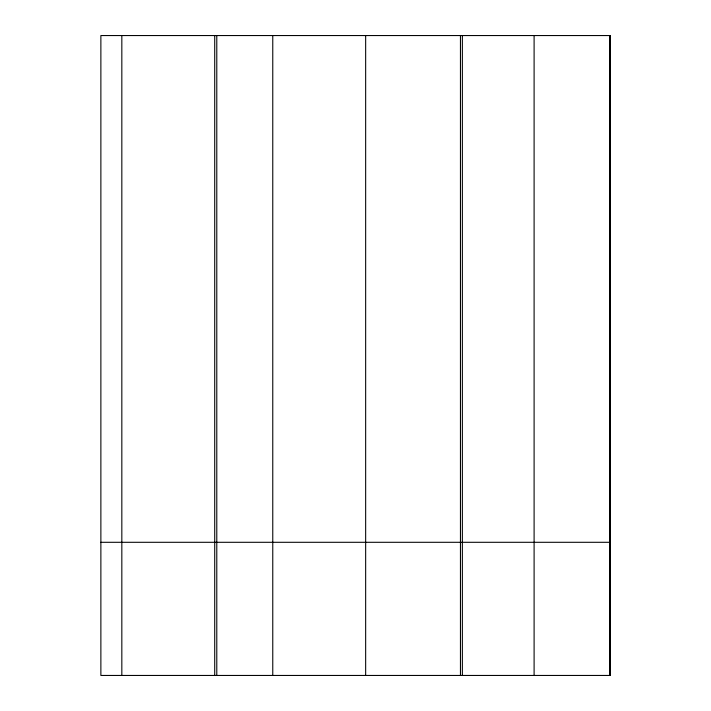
<?xml version="1.0" encoding="UTF-8"?>
<svg xmlns="http://www.w3.org/2000/svg" width="711" height="711" viewBox="0 0 711 711"><rect width="100%" height="100%" fill="white"/><g stroke="black" fill="none" stroke-linecap="round" stroke-linejoin="round"><path stroke-width="1.07" d="M100.873 542.297L610.127 542.297M609.985 35.55L609.949 675.45M609.807 35.55L609.807 675.45M534.103 35.55L534.103 675.45M462.363 35.55L462.363 675.45M460.452 35.55L460.452 675.45M365.658 35.55L365.658 675.45M272.766 35.55L272.766 675.45M216.784 35.55L216.784 675.45M214.713 35.55L214.713 675.45M121.83 35.55L121.83 675.45M610.127 35.55L100.873 35.55L100.873 675.45L610.127 675.45L610.127 35.55"/></g></svg>
